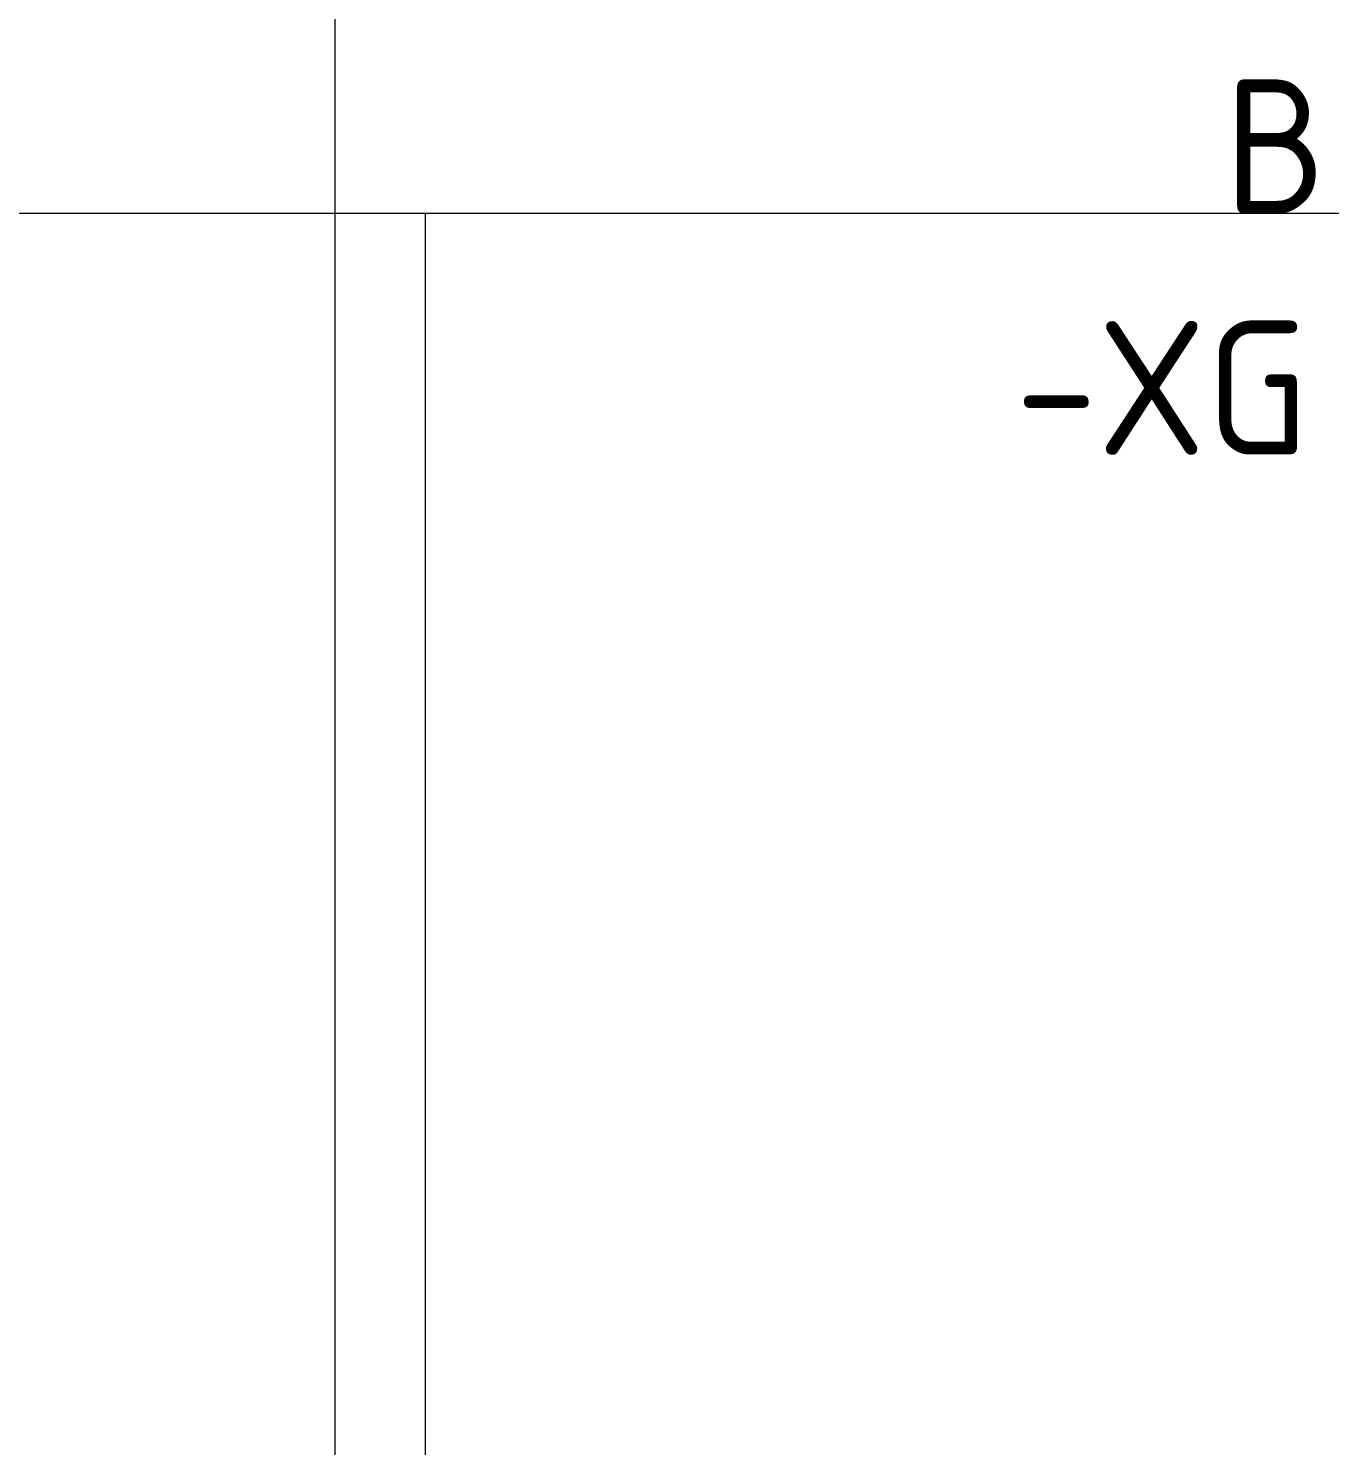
# Model space of a CAD drawing. Header units: millimetres. Extents: x 1880 to 4113, y 771 to 2990.
# Drawn here: x 2939.4 to 3133.8, y 2440.7 to 2652.3 of the extents above; entities that cross this region are included whole.
import ezdxf
from ezdxf.enums import TextEntityAlignment as Align

# ---------------------------------------------------------------- set-up
doc = ezdxf.new("R2010")
doc.units = ezdxf.units.MM
for name, color, linetype in [('000-PI-ORMAR', 2, 'Continuous'), ('000-PI_TEXT', 7, 'Continuous'), ('002-PI-Kabelska kanalica', 150, 'Continuous')]:
    doc.layers.add(name, color=color, linetype=linetype)
doc.styles.add('PI0', font='isocpeur.ttf', dxfattribs={"width": 0.9})

msp = doc.modelspace()

# ---------------------------------------------------------------- linework, layer by layer
at = {"layer": '000-PI-ORMAR', "color": 0, "linetype": 'ByBlock', "lineweight": 0}
msp.add_line((2985.2, 2779.12), (2985.2, 889.12), dxfattribs=at)
at = {"layer": '002-PI-Kabelska kanalica', "color": 0, "linetype": 'ByBlock', "lineweight": 0}
for p, q in [((2113.2, 2624.72), (3884.2, 2624.72)), ((2878.7, 2624.72), (2998.7, 2624.72)), ((2998.7, 2624.72), (2998.7, 1193.72))]:
    msp.add_line(p, q, dxfattribs=at)

# ---------------------------------------------------------------- texts
at = {"layer": '000-PI_TEXT', "color": 0, "linetype": 'ByBlock', "lineweight": 0, "style": 'PI0', "width": 0.9}
msp.add_text('B', height=20, dxfattribs=at).set_placement((3133.37, 2624.72), align=Align.RIGHT)
msp.add_text('-XG', height=20, dxfattribs=at).set_placement((3086.83, 2588.64))

doc.saveas('drawing.dxf')
